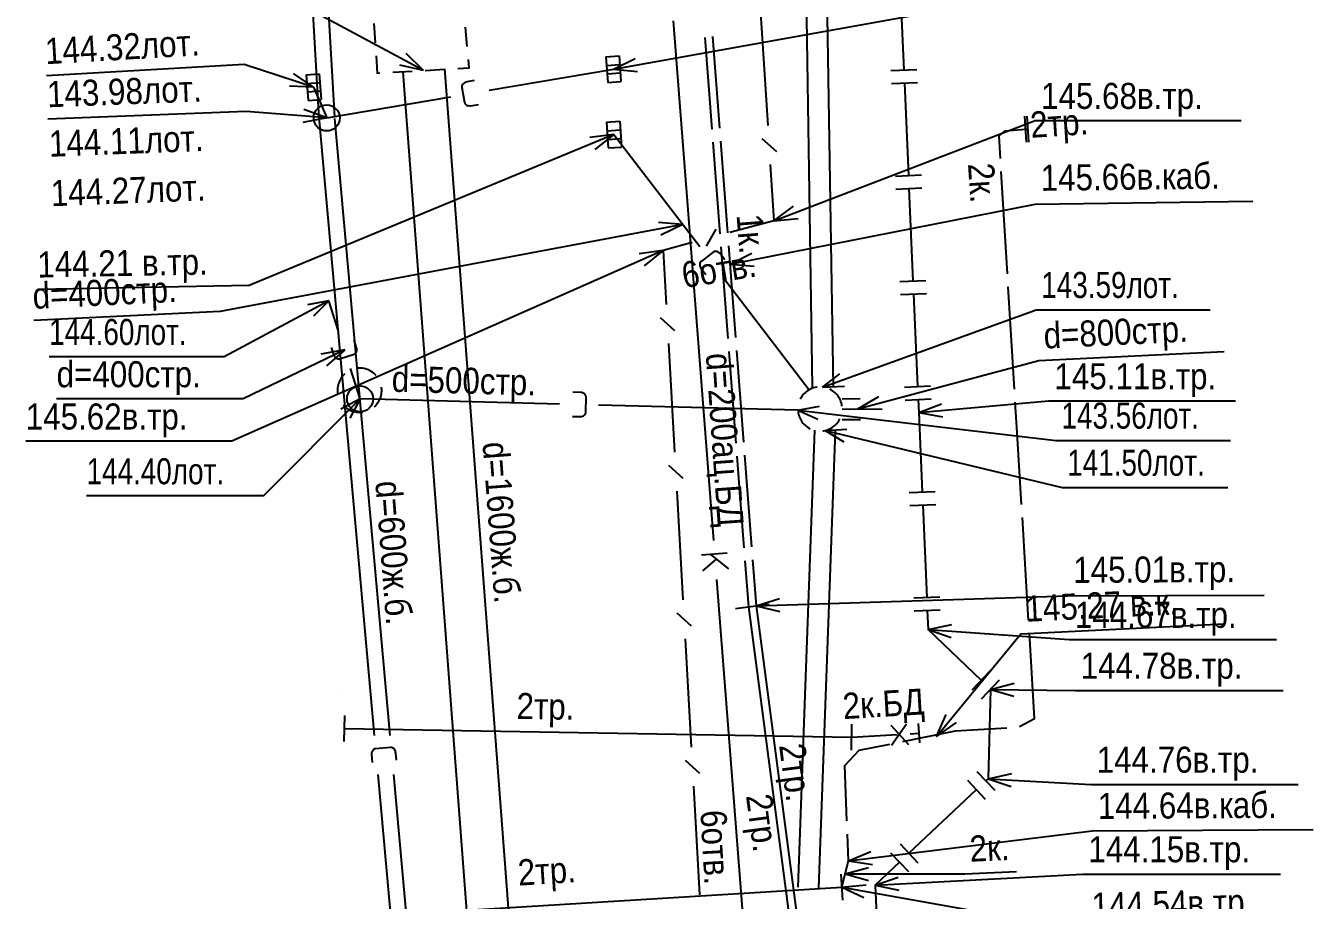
# Model space of a CAD drawing. Header units: metres. Extents: x -3947 to -3704, y 4976 to 6609.
# Drawn here: x -3830.78 to -3781.36, y 5411.32 to 5444.89 of the extents above; entities that cross this region are included whole.
import ezdxf
from ezdxf.enums import TextEntityAlignment as Align

# ---------------------------------------------------------------- set-up
doc = ezdxf.new("R2010")
doc.units = ezdxf.units.M
doc.header["$MEASUREMENT"] = 0
for name, color, linetype, lineweight in [('Водосток', 7, 'Continuous', 25), ('Газопровод', 7, 'Continuous', 25), ('Кабели', 7, 'Continuous', 25), ('Кабель связи', 7, 'Continuous', 25), ('Кабель электрический', 7, 'Continuous', 25), ('Канализация самотёчная', 7, 'Continuous', 25)]:
    doc.layers.add(name, color=color, linetype=linetype, lineweight=lineweight)
doc.styles.add('Style-RUSSIAN_1251', font='RUSSIAN_1251.shx')
doc.styles.add('Style-RUSSIAN_1251 I 0.00000', font='RUSSIAN_1251.shx')
doc.linetypes.add('Stok', pattern='A,-1.75,[108,dgnlstyle-500_multi_und.shx,S=0.007373,R=0,X=0,Y=0],-1.75', length=3.5)

msp = doc.modelspace()

# ---------------------------------------------------------------- linework, layer by layer
at = {"layer": 'Водосток', "linetype": 'Continuous'}
for p, q in [((-3821.005, 5466.653), (-3819.522, 5441.32)), ((-3820.404, 5466.653), (-3818.924, 5441.376)), ((-3800.834, 5446.724), (-3800.59, 5431.012)), ((-3800.034, 5446.693), (-3799.79, 5431.025)), ((-3808.508, 5443.695), (-3808.001, 5443.732)), ((-3808.508, 5443.695), (-3808.436, 5442.709)), ((-3808.219, 5443.221), (-3807.378, 5443.627)), ((-3808.001, 5443.732), (-3807.93, 5442.746)), ((-3819.725, 5442.53), (-3820.503, 5443.047)), ((-3820.016, 5443.003), (-3819.509, 5443.042)), ((-3819.509, 5443.042), (-3819.434, 5442.056)), ((-3812.982, 5442.41), (-3808.219, 5443.221)), ((-3808.475, 5443.366), (-3807.98, 5443.402)), ((-3808.451, 5443.038), (-3807.957, 5443.074)), ((-3808.219, 5443.221), (-3807.289, 5443.135)), ((-3819.725, 5442.53), (-3820.658, 5442.571)), ((-3820.016, 5443.003), (-3819.941, 5442.017)), ((-3819.982, 5442.674), (-3819.487, 5442.711)), ((-3819.725, 5442.53), (-3819.451, 5441.886)), ((-3808.436, 5442.709), (-3807.93, 5442.746)), ((-3819.957, 5442.346), (-3819.462, 5442.383)), ((-3819.941, 5442.017), (-3819.434, 5442.056)), ((-3819.223, 5441.348), (-3814.46, 5442.159)), ((-3819.223, 5441.348), (-3820.101, 5441.668)), ((-3819.223, 5441.348), (-3820.14, 5441.17)), ((-3819.527, 5441.376), (-3817.398, 5417.635)), ((-3818.919, 5441.32), (-3816.796, 5417.634)), ((-3808.485, 5441.183), (-3807.978, 5441.217)), ((-3808.485, 5441.183), (-3808.419, 5440.196)), ((-3807.978, 5441.217), (-3807.912, 5440.23)), ((-3808.198, 5440.707), (-3809.126, 5440.594)), ((-3808.198, 5440.707), (-3808.934, 5440.132)), ((-3808.454, 5440.853), (-3807.959, 5440.886)), ((-3808.432, 5440.525), (-3807.937, 5440.558)), ((-3808.198, 5440.707), (-3804.908, 5436.406)), ((-3808.419, 5440.196), (-3807.912, 5440.23)), ((-3805.557, 5437.255), (-3806.488, 5437.334)), ((-3805.557, 5437.255), (-3806.395, 5436.843)), ((-3803.996, 5435.215), (-3800.705, 5430.915)), ((-3819.137, 5434.33), (-3819.96, 5434.174)), ((-3819.137, 5434.33), (-3819.725, 5433.733)), ((-3818.766, 5433.161), (-3819.137, 5434.33)), ((-3818.529, 5432.445), (-3819.448, 5432.278)), ((-3818.529, 5432.445), (-3819.23, 5431.828)), ((-3817.943, 5430.562), (-3818.313, 5431.731)), ((-3800.19, 5431.018), (-3799.523, 5431.526)), ((-3800.19, 5431.018), (-3799.353, 5431.056)), ((-3817.943, 5430.562), (-3818.684, 5430.171)), ((-3817.943, 5430.562), (-3818.33, 5429.819)), ((-3810.29, 5430.362), (-3817.943, 5430.562)), ((-3801.137, 5430.124), (-3808.79, 5430.323)), ((-3801.137, 5430.124), (-3800.313, 5430.28)), ((-3799.443, 5430.565), (-3798.743, 5430.574)), ((-3798.843, 5430.181), (-3798.037, 5430.654)), ((-3798.843, 5430.181), (-3797.909, 5430.171)), ((-3801.137, 5430.124), (-3800.371, 5429.783)), ((-3799.433, 5429.765), (-3798.733, 5429.774)), ((-3801.128, 5411.818), (-3800.491, 5429.362)), ((-3800.328, 5411.789), (-3799.692, 5429.333)), ((-3800.091, 5429.347), (-3799.255, 5429.403)), ((-3800.091, 5429.347), (-3799.372, 5428.917)), ((-3817.264, 5416.141), (-3815.136, 5392.399)), ((-3816.662, 5416.14), (-3814.538, 5392.455))]:
    msp.add_line(p, q, dxfattribs=at)
at = {"layer": 'Водосток', "linetype": 'Continuous', "flags": 128}
for points in [[(-3808.219, 5443.221), (-3792.301, 5446.089), (-3784.747, 5446.561)], [(-3819.725, 5442.53), (-3822.39, 5443.4), (-3829.982, 5442.957)], [(-3813.562, 5442.779), (-3813.836, 5442.733), (-3813.874, 5442.724), (-3813.902, 5442.712), (-3813.941, 5442.694), (-3813.974, 5442.67), (-3813.998, 5442.645), (-3814.018, 5442.611), (-3814.033, 5442.576), (-3814.035, 5442.548), (-3814.035, 5442.52), (-3813.937, 5441.943), (-3813.928, 5441.919), (-3813.918, 5441.9), (-3813.9, 5441.877), (-3813.881, 5441.862), (-3813.855, 5441.843), (-3813.826, 5441.827), (-3813.792, 5441.819), (-3813.744, 5441.811), (-3813.707, 5441.812), (-3813.402, 5441.864)], [(-3819.223, 5441.348), (-3822.317, 5441.592), (-3829.923, 5441.304)], [(-3808.198, 5440.707), (-3822.204, 5434.912), (-3830.316, 5434.767)], [(-3805.557, 5437.255), (-3823.31, 5433.916), (-3830.468, 5433.567)], [(-3803.94, 5435.901), (-3804.109, 5436.121), (-3804.134, 5436.151), (-3804.158, 5436.17), (-3804.192, 5436.196), (-3804.229, 5436.214), (-3804.262, 5436.224), (-3804.301, 5436.225), (-3804.339, 5436.222), (-3804.365, 5436.211), (-3804.39, 5436.198), (-3804.854, 5435.842), (-3804.872, 5435.824), (-3804.884, 5435.805), (-3804.896, 5435.779), (-3804.9, 5435.755), (-3804.905, 5435.723), (-3804.906, 5435.691), (-3804.897, 5435.657), (-3804.882, 5435.61), (-3804.863, 5435.579), (-3804.675, 5435.333)], [(-3819.137, 5434.33), (-3823.163, 5432.182), (-3829.878, 5432.182)], [(-3800.19, 5431.018), (-3791.995, 5433.986), (-3785.311, 5433.986)], [(-3819.052, 5432.535), (-3818.968, 5432.27), (-3818.954, 5432.234), (-3818.938, 5432.207), (-3818.915, 5432.171), (-3818.886, 5432.142), (-3818.858, 5432.122), (-3818.822, 5432.107), (-3818.786, 5432.097), (-3818.757, 5432.099), (-3818.73, 5432.103), (-3818.172, 5432.279), (-3818.149, 5432.291), (-3818.132, 5432.304), (-3818.112, 5432.325), (-3818.099, 5432.346), (-3818.084, 5432.375), (-3818.072, 5432.405), (-3818.069, 5432.44), (-3818.067, 5432.488), (-3818.074, 5432.525), (-3818.168, 5432.82)], [(-3818.529, 5432.445), (-3822.426, 5430.559), (-3829.591, 5430.559)], [(-3798.843, 5430.181), (-3791.885, 5432.031), (-3784.77, 5432.378)], [(-3817.33, 5431.464), (-3817.331, 5431.465), (-3817.373, 5431.508), (-3817.417, 5431.547), (-3817.464, 5431.584), (-3817.513, 5431.617), (-3817.565, 5431.646), (-3817.618, 5431.672), (-3817.673, 5431.694), (-3817.73, 5431.712), (-3817.787, 5431.726), (-3817.846, 5431.736), (-3817.905, 5431.742), (-3817.964, 5431.744), (-3818.023, 5431.742), (-3818.082, 5431.735), (-3818.085, 5431.735)], [(-3818.53, 5431.525), (-3818.554, 5431.503), (-3818.595, 5431.46), (-3818.633, 5431.415), (-3818.667, 5431.367), (-3818.699, 5431.316), (-3818.726, 5431.264), (-3818.75, 5431.209), (-3818.77, 5431.154), (-3818.787, 5431.097), (-3818.799, 5431.038), (-3818.807, 5430.98), (-3818.811, 5430.92), (-3818.81, 5430.861), (-3818.806, 5430.802), (-3818.801, 5430.77)], [(-3817.392, 5430.263), (-3817.368, 5430.285), (-3817.327, 5430.328), (-3817.289, 5430.373), (-3817.255, 5430.421), (-3817.223, 5430.472), (-3817.196, 5430.524), (-3817.172, 5430.579), (-3817.152, 5430.634), (-3817.135, 5430.691), (-3817.123, 5430.75), (-3817.115, 5430.808), (-3817.111, 5430.868), (-3817.112, 5430.927), (-3817.116, 5430.986), (-3817.121, 5431.018)], [(-3809.791, 5429.888), (-3809.514, 5429.881), (-3809.475, 5429.882), (-3809.445, 5429.888), (-3809.403, 5429.899), (-3809.366, 5429.916), (-3809.338, 5429.936), (-3809.312, 5429.965), (-3809.29, 5429.997), (-3809.283, 5430.024), (-3809.277, 5430.051), (-3809.262, 5430.636), (-3809.266, 5430.662), (-3809.272, 5430.682), (-3809.285, 5430.708), (-3809.301, 5430.727), (-3809.323, 5430.75), (-3809.348, 5430.772), (-3809.38, 5430.786), (-3809.425, 5430.803), (-3809.462, 5430.809), (-3809.771, 5430.817)], [(-3800.395, 5431.017), (-3800.427, 5431.013), (-3800.485, 5431.001), (-3800.542, 5430.985), (-3800.598, 5430.965), (-3800.652, 5430.942), (-3800.705, 5430.915), (-3800.756, 5430.884), (-3800.804, 5430.849), (-3800.85, 5430.812), (-3800.893, 5430.771), (-3800.933, 5430.727), (-3800.97, 5430.681), (-3801.004, 5430.632), (-3801.034, 5430.581), (-3801.048, 5430.553)], [(-3799.445, 5430.281), (-3799.445, 5430.283), (-3799.455, 5430.342), (-3799.468, 5430.399), (-3799.486, 5430.456), (-3799.508, 5430.511), (-3799.533, 5430.565), (-3799.562, 5430.617), (-3799.595, 5430.666), (-3799.631, 5430.713), (-3799.67, 5430.758), (-3799.712, 5430.8), (-3799.758, 5430.838), (-3799.805, 5430.874), (-3799.855, 5430.906), (-3799.907, 5430.934), (-3799.909, 5430.935)], [(-3817.943, 5430.562), (-3821.651, 5426.834), (-3828.442, 5426.834)], [(-3818.592, 5430.324), (-3818.591, 5430.323), (-3818.549, 5430.28), (-3818.505, 5430.241), (-3818.458, 5430.204), (-3818.409, 5430.171), (-3818.357, 5430.142), (-3818.304, 5430.116), (-3818.249, 5430.094)], [(-3818.249, 5430.094), (-3818.192, 5430.076), (-3818.135, 5430.062), (-3818.076, 5430.052), (-3818.017, 5430.046), (-3817.958, 5430.044), (-3817.899, 5430.046), (-3817.84, 5430.053), (-3817.837, 5430.053)], [(-3801.137, 5430.124), (-3791.221, 5428.969), (-3784.537, 5428.969)], [(-3801.131, 5430.067), (-3801.131, 5430.065), (-3801.121, 5430.006), (-3801.108, 5429.949), (-3801.09, 5429.892), (-3801.068, 5429.837), (-3801.043, 5429.783), (-3801.014, 5429.731), (-3800.981, 5429.682)], [(-3800.981, 5429.682), (-3800.945, 5429.635), (-3800.906, 5429.59), (-3800.864, 5429.548), (-3800.818, 5429.51), (-3800.771, 5429.474), (-3800.721, 5429.442), (-3800.669, 5429.414), (-3800.667, 5429.413)], [(-3800.181, 5429.331), (-3800.149, 5429.335), (-3800.091, 5429.347), (-3800.034, 5429.363), (-3799.978, 5429.383), (-3799.924, 5429.406), (-3799.871, 5429.433), (-3799.82, 5429.464), (-3799.772, 5429.499), (-3799.726, 5429.536), (-3799.683, 5429.577), (-3799.643, 5429.621), (-3799.606, 5429.667), (-3799.572, 5429.716), (-3799.542, 5429.767), (-3799.528, 5429.795)], [(-3800.091, 5429.347), (-3791, 5427.162), (-3784.631, 5427.162)], [(-3816.549, 5416.69), (-3816.574, 5416.967), (-3816.58, 5417.005), (-3816.589, 5417.034), (-3816.604, 5417.075), (-3816.626, 5417.11), (-3816.649, 5417.135), (-3816.681, 5417.158), (-3816.715, 5417.175), (-3816.743, 5417.18), (-3816.771, 5417.182), (-3817.353, 5417.13), (-3817.378, 5417.123), (-3817.398, 5417.114), (-3817.422, 5417.098), (-3817.439, 5417.08), (-3817.46, 5417.056), (-3817.478, 5417.029), (-3817.489, 5416.995), (-3817.501, 5416.948), (-3817.502, 5416.911), (-3817.474, 5416.603)]]:
    msp.add_lwpolyline(points, dxfattribs=at)
at = {"layer": 'Водосток', "linetype": 'Stok', "flags": 128}
for points in [[(-3819.725, 5442.53), (-3819.223, 5441.348)], [(-3799.438, 5430.165), (-3798.152, 5430.181)]]:
    msp.add_lwpolyline(points, dxfattribs=at)
at = {"layer": 'Водосток', "linetype": 'Continuous'}
for centre in [(-3819.223, 5441.348), (-3817.943, 5430.562)]:
    msp.add_arc(centre, 0.5, 0, 360, dxfattribs=at)
at = {"layer": 'Газопровод', "linetype": 'Continuous'}
for p, q in [((-3797.228, 5446.735), (-3797.073, 5443.186)), ((-3797.573, 5443.164), (-3796.574, 5443.208)), ((-3797.551, 5442.665), (-3796.552, 5442.708)), ((-3797.052, 5442.686), (-3796.897, 5439.137)), ((-3797.396, 5439.115), (-3796.397, 5439.159)), ((-3797.375, 5438.616), (-3796.376, 5438.659)), ((-3796.875, 5438.638), (-3796.72, 5435.088)), ((-3797.22, 5435.066), (-3796.221, 5435.11)), ((-3797.198, 5434.567), (-3796.199, 5434.611)), ((-3796.698, 5434.589), (-3796.544, 5431.039)), ((-3797.043, 5431.018), (-3796.044, 5431.061)), ((-3797.021, 5430.518), (-3796.022, 5430.562)), ((-3796.5, 5430.04), (-3795.626, 5430.368)), ((-3796.5, 5430.04), (-3795.581, 5429.87)), ((-3796.868, 5426.969), (-3795.869, 5427.012)), ((-3796.846, 5426.469), (-3795.847, 5426.513)), ((-3796.347, 5426.491), (-3796.193, 5422.942)), ((-3796.693, 5422.92), (-3795.694, 5422.963)), ((-3796.671, 5422.42), (-3795.672, 5422.464)), ((-3796.14, 5421.71), (-3795.224, 5421.895)), ((-3796.14, 5421.71), (-3795.26, 5421.396)), ((-3794.45, 5419.398), (-3793.758, 5420.12)), ((-3794.089, 5419.052), (-3793.397, 5419.774)), ((-3793.74, 5419.41), (-3792.837, 5419.648)), ((-3793.74, 5419.41), (-3792.843, 5419.148)), ((-3794.632, 5415.921), (-3793.946, 5415.193)), ((-3794.268, 5416.264), (-3793.582, 5415.536)), ((-3793.84, 5415.98), (-3792.928, 5416.18)), ((-3793.84, 5415.98), (-3792.955, 5415.681)), ((-3794.289, 5415.557), (-3796.875, 5413.12)), ((-3797.218, 5413.484), (-3796.532, 5412.756)), ((-3797.582, 5413.141), (-3796.896, 5412.414)), ((-3798.17, 5411.9), (-3797.285, 5412.197)), ((-3798.17, 5411.9), (-3797.258, 5411.698))]:
    msp.add_line(p, q, dxfattribs=at)
at = {"layer": 'Газопровод', "linetype": 'Continuous', "flags": 128}
for points in [[(-3796.522, 5430.54), (-3796.5, 5430.04), (-3796.368, 5426.99)], [(-3796.5, 5430.04), (-3791.516, 5430.482), (-3784.345, 5430.482)], [(-3796.172, 5422.442), (-3796.14, 5421.71), (-3794.104, 5419.759)], [(-3796.14, 5421.71), (-3790.73, 5421.323), (-3782.773, 5421.323)], [(-3793.743, 5419.413), (-3793.74, 5419.41), (-3793.84, 5415.98), (-3793.925, 5415.9)], [(-3793.74, 5419.41), (-3790.508, 5419.368), (-3782.509, 5419.368)], [(-3793.84, 5415.98), (-3789.894, 5415.762), (-3781.937, 5415.762)], [(-3797.239, 5412.777), (-3798.17, 5411.9), (-3798.069, 5409.629)], [(-3798.17, 5411.9), (-3790.214, 5412.323), (-3782.611, 5412.323)]]:
    msp.add_lwpolyline(points, dxfattribs=at)
at = {"layer": 'Кабели', "linetype": 'Continuous'}
msp.add_line((-3818.647, 5419.345), (-3818.647, 5419.346), dxfattribs=at)
at = {"layer": 'Кабель связи', "linetype": 'Continuous'}
for p, q in [((-3802.567, 5445.383), (-3802.291, 5441.059)), ((-3802.525, 5440.558), (-3801.962, 5440.063)), ((-3802.196, 5439.562), (-3802.058, 5437.4)), ((-3802.058, 5437.4), (-3801.307, 5437.955)), ((-3802.058, 5437.4), (-3803.749, 5436.948)), ((-3802.058, 5437.4), (-3801.129, 5437.488)), ((-3804.286, 5437.079), (-3804.661, 5436.43)), ((-3806.31, 5436.264), (-3807.234, 5436.128)), ((-3806.31, 5436.264), (-3807.032, 5435.671)), ((-3805.198, 5436.561), (-3806.31, 5436.264)), ((-3806.31, 5436.264), (-3806.192, 5434.181)), ((-3806.43, 5433.681), (-3805.871, 5433.182)), ((-3806.108, 5432.683), (-3805.872, 5428.516)), ((-3806.11, 5428.017), (-3805.551, 5427.518)), ((-3805.788, 5427.019), (-3805.553, 5422.852)), ((-3805.79, 5422.353), (-3805.231, 5421.853)), ((-3805.468, 5421.354), (-3805.233, 5417.187)), ((-3805.47, 5416.688), (-3804.911, 5416.189)), ((-3805.148, 5415.69), (-3804.913, 5411.523))]:
    msp.add_line(p, q, dxfattribs=at)
at = {"layer": 'Кабель связи', "linetype": 'Continuous', "flags": 128}
for points in [[(-3802.058, 5437.4), (-3792.029, 5441.243), (-3784.122, 5441.243)], [(-3806.31, 5436.264), (-3822.868, 5428.936), (-3830.775, 5428.936)]]:
    msp.add_lwpolyline(points, dxfattribs=at)
at = {"layer": 'Кабель электрический', "linetype": 'Continuous'}
for p, q in [((-3804.71, 5444.436), (-3804.441, 5440.916)), ((-3804.411, 5444.473), (-3804.142, 5440.953)), ((-3792.361, 5440.416), (-3792.425, 5441.414)), ((-3792.268, 5440.422), (-3792.332, 5441.42)), ((-3804.403, 5440.417), (-3804.134, 5436.896)), ((-3804.104, 5440.455), (-3803.835, 5436.935)), ((-3793.093, 5435.365), (-3793.333, 5439.296)), ((-3804.096, 5436.398), (-3803.827, 5432.877)), ((-3803.796, 5436.436), (-3803.527, 5432.916)), ((-3803.743, 5435.734), (-3802.908, 5436.153)), ((-3803.743, 5435.734), (-3802.811, 5435.663)), ((-3792.823, 5430.934), (-3793.062, 5434.866)), ((-3803.789, 5432.379), (-3803.52, 5428.858)), ((-3803.489, 5432.417), (-3803.22, 5428.897)), ((-3803.482, 5428.359), (-3803.213, 5424.839)), ((-3803.182, 5428.399), (-3802.913, 5424.879)), ((-3803.175, 5424.34), (-3803.04, 5422.58)), ((-3802.875, 5424.38), (-3802.74, 5422.62)), ((-3802.74, 5422.62), (-3801.848, 5422.898)), ((-3803.536, 5422.515), (-3802.544, 5422.645)), ((-3803.236, 5422.555), (-3802.244, 5422.685)), ((-3802.74, 5422.62), (-3801.833, 5422.399)), ((-3818.55, 5417.41), (-3818.532, 5418.41)), ((-3795.819, 5417.596), (-3795.442, 5418.45)), ((-3799.081, 5417.076), (-3799.063, 5418.076)), ((-3797.568, 5418.04), (-3796.895, 5417.3)), ((-3796.969, 5418.078), (-3797.543, 5417.259)), ((-3797.115, 5417.41), (-3795.085, 5417.813)), ((-3796.458, 5417.356), (-3796.503, 5418.104)), ((-3795.819, 5417.596), (-3795.055, 5418.133)), ((-3795.085, 5417.813), (-3793.119, 5417.93)), ((-3799.072, 5417.576), (-3797.325, 5417.68)), ((-3796.826, 5417.71), (-3796.481, 5417.73)), ((-3799.2, 5412.83), (-3798.337, 5413.188)), ((-3799.325, 5412.325), (-3798.425, 5412.576)), ((-3799.2, 5412.83), (-3798.276, 5412.692)), ((-3799.419, 5411.321), (-3799.481, 5412.319)), ((-3799.45, 5411.82), (-3798.52, 5411.908)), ((-3799.325, 5412.325), (-3798.425, 5412.076)), ((-3799.45, 5411.82), (-3798.608, 5411.416))]:
    msp.add_line(p, q, dxfattribs=at)
at = {"layer": 'Кабель электрический', "linetype": 'Continuous', "flags": 128}
for points in [[(-3793.363, 5439.795), (-3793.416, 5440.664), (-3793.2, 5440.858), (-3792.393, 5440.915)], [(-3792.393, 5440.915), (-3792.3, 5440.921)], [(-3803.743, 5435.734), (-3792.032, 5438.043), (-3783.672, 5438.149)], [(-3792.552, 5426.503), (-3792.734, 5429.479), (-3792.792, 5430.435)], [(-3792.282, 5422.073), (-3792.36, 5423.353), (-3792.522, 5426.004)], [(-3802.74, 5422.62), (-3790.789, 5422.997), (-3783.236, 5423.033)], [(-3803.04, 5422.58), (-3800.68, 5404.65)], [(-3802.74, 5422.62), (-3800.38, 5404.68)], [(-3795.819, 5417.596), (-3792.581, 5421.545), (-3784.776, 5421.925)], [(-3792.627, 5417.986), (-3792.052, 5418.293), (-3792.252, 5421.574)], [(-3818.541, 5417.91), (-3799.072, 5417.576)], [(-3799.254, 5414.358), (-3799.33, 5416.49), (-3798.78, 5417.08), (-3797.605, 5417.313)], [(-3799.45, 5411.82), (-3799.2, 5412.83), (-3799.237, 5413.858)], [(-3799.2, 5412.83), (-3789.845, 5413.983), (-3781.356, 5414.038)], [(-3799.325, 5412.325), (-3794.729, 5412.332), (-3792.747, 5412.423)], [(-3818.007, 5410.678), (-3799.45, 5411.82)], [(-3799.45, 5411.82), (-3790.066, 5410.146), (-3782.034, 5410.354)]]:
    msp.add_lwpolyline(points, dxfattribs=at)
at = {"layer": 'Канализация самотёчная', "linetype": 'Continuous'}
for p, q in [((-3805.93, 5445.073), (-3804.376, 5425.124)), ((-3817.415, 5444.976), (-3817.362, 5444.225)), ((-3813.829, 5444.087), (-3813.9, 5444.837)), ((-3815.502, 5443.17), (-3816.176, 5443.816)), ((-3816.69, 5443.101), (-3815.938, 5443.145)), ((-3815.502, 5443.17), (-3816.413, 5443.376)), ((-3815.438, 5443.174), (-3814.686, 5443.217)), ((-3803.853, 5424.634), (-3804.84, 5424.558)), ((-3804.272, 5424.411), (-3804.794, 5423.959)), ((-3804.488, 5424.585), (-3803.806, 5424.036)), ((-3804.26, 5423.628), (-3802.706, 5403.679))]:
    msp.add_line(p, q, dxfattribs=at)
at = {"layer": 'Канализация самотёчная', "linetype": 'Continuous', "flags": 128}
for points in [[(-3815.502, 5443.17), (-3821.902, 5446.61), (-3829.404, 5446.225)], [(-3817.328, 5443.726), (-3817.282, 5443.067), (-3817.189, 5443.072)], [(-3814.187, 5443.246), (-3813.753, 5443.272), (-3813.783, 5443.589)], [(-3816.3, 5443.11), (-3811.427, 5378.868)], [(-3814.704, 5443.231), (-3809.832, 5378.989)]]:
    msp.add_lwpolyline(points, dxfattribs=at)

# ---------------------------------------------------------------- texts
at = {"layer": 'Водосток', "linetype": 'Continuous', "style": 'Style-RUSSIAN_1251'}
for s, rotation, width, p in [('144.32лот.', 3.3356, 0.899998, (-3830.066, 5444.405)), ('143.98лот.', 2.1716, 0.899998, (-3829.978, 5442.753)), ('144.11лот.', 2.1716, 0.899998, (-3829.906, 5440.854)), ('144.27лот.', 2.1716, 0.899998, (-3829.834, 5438.955)), ('144.21 в.тр.', 1.0236, 0.9, (-3830.342, 5436.217)), ('d=400стр.', 2.7914, 0.9, (-3830.538, 5435.015)), ('d=800стр.', 2.7914, 0.9, (-3791.731, 5433.49))]:
    msp.add_text(s, height=1, rotation=rotation, dxfattribs=dict(at, width=width)).set_placement(p, align=Align.TOP_LEFT)
for s, width, p in [('143.59лот.', 0.8, (-3791.795, 5435.436)), ('144.60лот.', 0.8, (-3829.878, 5433.632)), ('d=400стр.', 0.9, (-3829.591, 5432.009)), ('143.56лот.', 0.8, (-3791.021, 5430.419)), ('144.40лот.', 0.8, (-3828.442, 5428.284)), ('141.50лот.', 0.8, (-3790.8, 5428.612))]:
    msp.add_text(s, height=1, dxfattribs=dict(at, width=width)).set_placement(p, align=Align.TOP_LEFT)
at = {"layer": 'Водосток', "linetype": 'Continuous'}
for s, rotation, style, width, p in [('d=500стр.', 358.4993, 'Style-RUSSIAN_1251 I 0.00000', 0.9, (-3816.737, 5430.837)), ('d=600ж.б.', 274.3526, 'Style-RUSSIAN_1251', 0.899998, (-3817.359, 5427.382))]:
    msp.add_text(s, height=1, rotation=rotation, dxfattribs=dict(at, style=style, width=width)).set_placement(p)
at = {"layer": 'Газопровод', "linetype": 'Continuous', "style": 'Style-RUSSIAN_1251', "width": 0.9}
for s, p in [('145.11в.тр.', (-3791.291, 5431.932)), ('144.67в.тр.', (-3790.505, 5422.773)), ('144.78в.тр.', (-3790.283, 5420.818)), ('144.76в.тр.', (-3789.669, 5417.212)), ('144.15в.тр.', (-3789.989, 5413.773))]:
    msp.add_text(s, height=1, dxfattribs=at).set_placement(p, align=Align.TOP_LEFT)
at = {"layer": 'Кабель связи', "linetype": 'Continuous', "style": 'Style-RUSSIAN_1251', "width": 0.9}
for s, p in [('145.68в.тр.', (-3791.804, 5442.693)), ('145.62в.тр.', (-3830.775, 5430.386))]:
    msp.add_text(s, height=1, dxfattribs=at).set_placement(p, align=Align.TOP_LEFT)
at = {"layer": 'Кабель связи', "linetype": 'Continuous', "style": 'Style-RUSSIAN_1251 I 0.00000', "width": 0.9}
for rotation, p in [(9.247, (-3805.506, 5434.808)), (273.232, (-3804.882, 5414.752))]:
    msp.add_text('6отв.', height=1, rotation=rotation, dxfattribs=at).set_placement(p)
at = {"layer": 'Кабель электрический', "linetype": 'Continuous'}
for s, rotation, style, width, p in [('2тр.', 3.6514, 'Style-RUSSIAN_1251', 0.899998, (-3792.188, 5440.582)), ('2к.', 273.7612, 'Style-RUSSIAN_1251', 0.899998, (-3794.611, 5439.588)), ('1к.', 274.373, 'Style-RUSSIAN_1251 I 0.00000', 0.9, (-3803.492, 5437.621)), ('2к.БД', 3.4018, 'Style-RUSSIAN_1251 I 0.00000', 0.9, (-3799.389, 5418.267)), ('2тр.', 359.0166, 'Style-RUSSIAN_1251', 0.899998, (-3811.946, 5418.278)), ('2тр.', 277.494, 'Style-RUSSIAN_1251 I 0.00000', 0.9, (-3801.861, 5417.264)), ('2тр.', 277.498, 'Style-RUSSIAN_1251 I 0.00000', 0.9, (-3803.132, 5415.329)), ('2тр.', 3.521, 'Style-RUSSIAN_1251 I 0.00000', 0.9, (-3811.857, 5411.876))]:
    msp.add_text(s, height=1, rotation=rotation, dxfattribs=dict(at, style=style, width=width)).set_placement(p)
at = {"layer": 'Кабель электрический', "linetype": 'Continuous', "style": 'Style-RUSSIAN_1251', "width": 0.9}
for s, rotation, p in [('145.66в.каб.', 0.721, (-3791.826, 5439.546)), ('145.01в.тр.', 0.2685, (-3790.572, 5424.498)), ('145.27 в.к.', 2.7914, (-3792.427, 5423.004)), ('144.64в.каб.', 0.3747, (-3789.629, 5415.434)), ('2к.', 2.6338, (-3794.571, 5413.791)), ('144.54в.тр.', 1.4809, (-3789.879, 5411.602))]:
    msp.add_text(s, height=1, rotation=rotation, dxfattribs=at).set_placement(p, align=Align.TOP_LEFT)
at = {"layer": 'Канализация самотёчная', "linetype": 'Continuous', "style": 'Style-RUSSIAN_1251', "width": 0.899998}
for s, rotation, p in [('d=200ац.БД', 274.0007, (-3804.675, 5432.289)), ('d=1600ж.б.', 274.2855, (-3813.244, 5428.879))]:
    msp.add_text(s, height=1, rotation=rotation, dxfattribs=at).set_placement(p)

doc.saveas('drawing.dxf')
